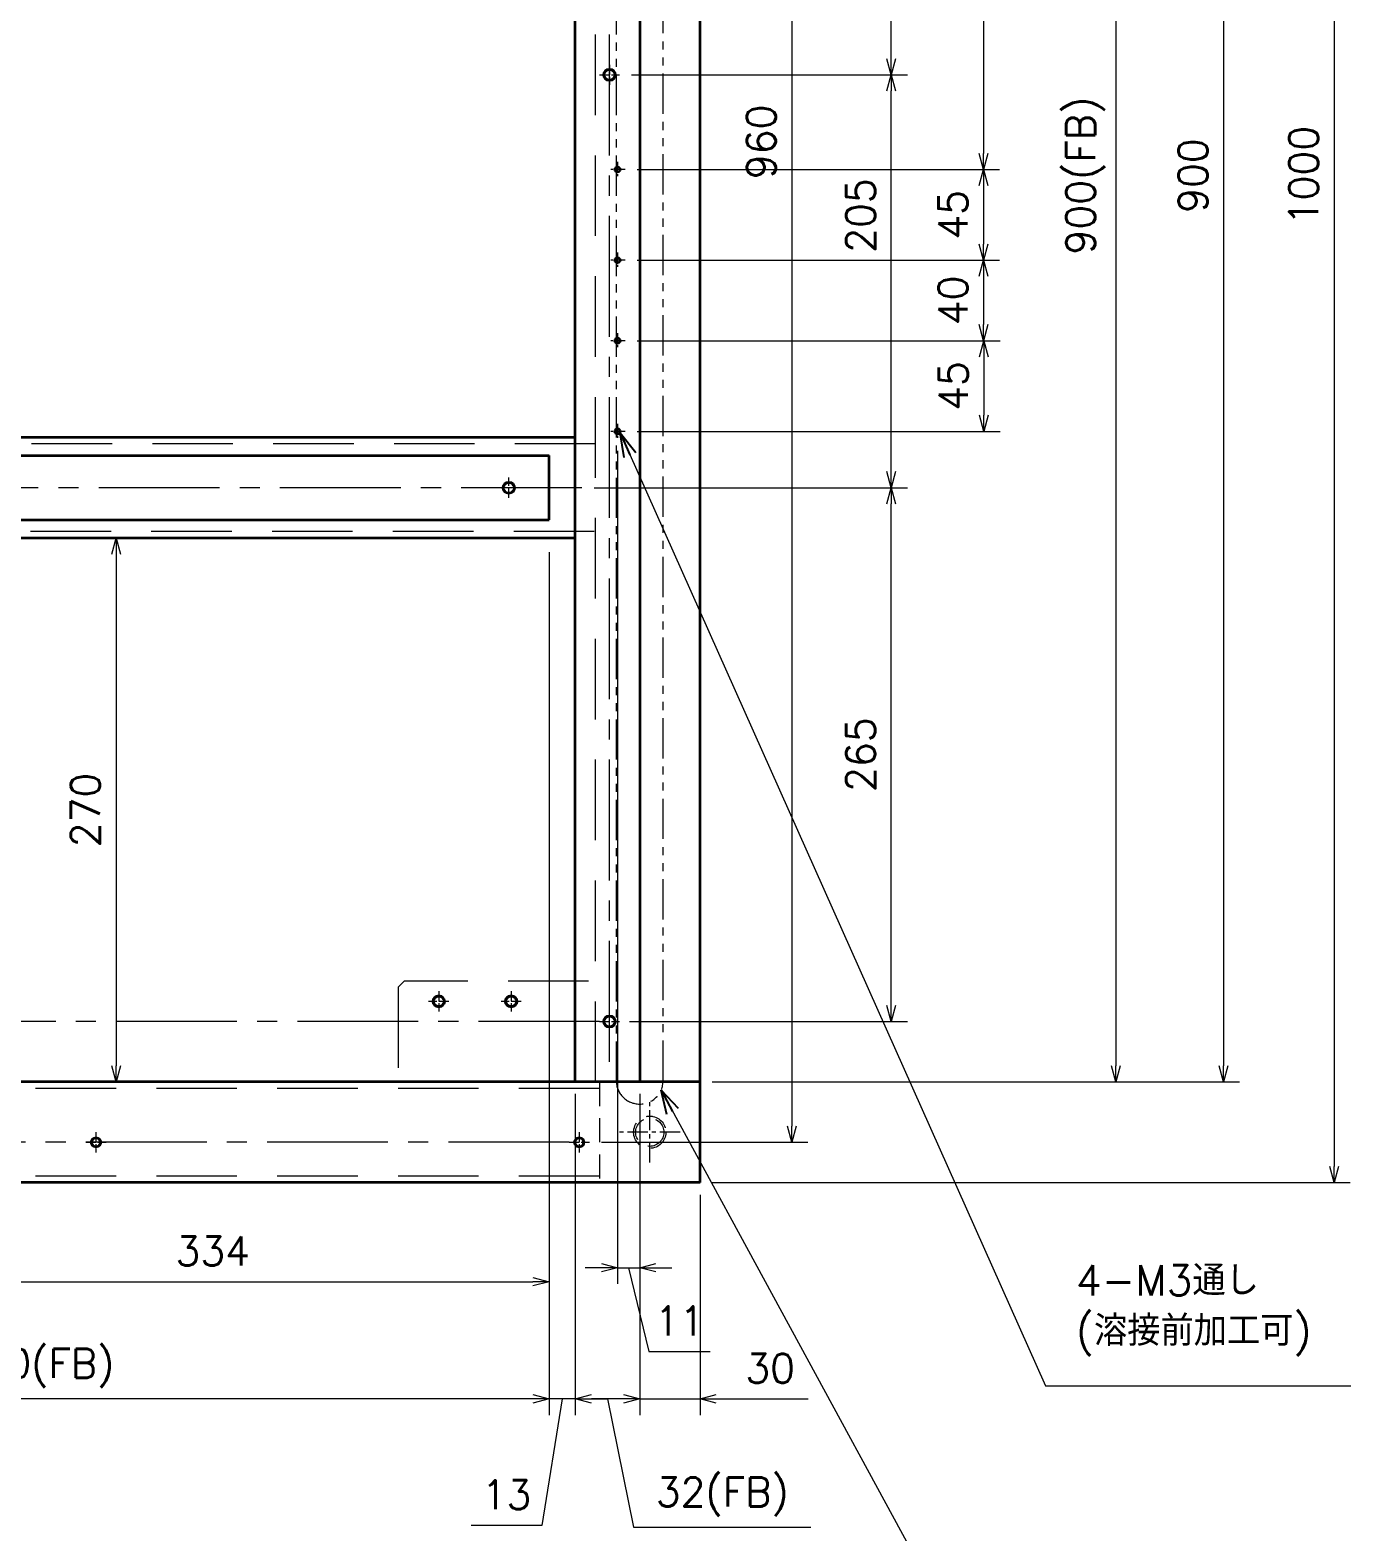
# Model space of a CAD drawing. Header units: millimetres. Extents: x 6568 to 10713, y -5304 to -2399.
# Drawn here: x 8417 to 9082, y -3890 to -3145 of the extents above; entities that cross this region are included whole.
import ezdxf

# ---------------------------------------------------------------- set-up
doc = ezdxf.new("R2010")
doc.units = ezdxf.units.MM
doc.header["$LTSCALE"] = 8
doc.header["$MEASUREMENT"] = 0
for name, pattern in [('CENTER', [2, 1.25, -0.25, 0.25, -0.25]), ('CENTER2', [1.125, 0.75, -0.125, 0.125, -0.125]), ('DASHED', [0.75, 0.5, -0.25]), ('PHANTOM', [2.5, 1.25, -0.25, 0.25, -0.25, 0.25, -0.25])]:
    doc.linetypes.add(name, pattern=pattern)
doc.layers.add('CENTER', color=1, linetype='CENTER', lineweight=15)
doc.layers.add('DIMENSION', color=5, linetype='Continuous', lineweight=15)
doc.styles.get("Standard").update_dxf_attribs({"font": 'txt.shx', "bigfont": 'extfont.shx'})
doc.dimstyles.get("Standard").update_dxf_attribs({"dimtxt": 3.2, "dimasz": 2.5, "dimexe": 1.5, "dimexo": 2, "dimgap": 1, "dimtad": 3, "dimdec": 3, "dimdsep": 46, "dimtxsty": 'Standard', "dimblk": 'OPEN30', "dimcen": 0.1, "dimclrd": 5, "dimclre": 5, "dimclrt": 5, "dimazin": 2, "dimtfac": 0.4, "dimtdec": 3, "dimtmove": 0, "dimatfit": 3, "dimldrblk": 'OPEN30', "dimfxl": 1, "dimtolj": 2, "dimlwd": 15, "dimlwe": 15, "dimarcsym": 0})
doc.dimstyles.new('STANDARD$0', dxfattribs={"dimtxt": 0.18, "dimasz": 0.18, "dimexe": 0.18, "dimexo": 0.0625, "dimgap": 0.09, "dimtad": 0, "dimtih": 1, "dimtoh": 1, "dimdec": 4, "dimzin": 0, "dimdsep": 46, "dimtxsty": 'Standard', "dimcen": 0.09, "dimadec": 0, "dimazin": 0, "dimtfac": 1, "dimtdec": 4, "dimtofl": 0, "dimtmove": 0, "dimatfit": 3, "dimfxl": 1, "dimtolj": 1, "dimtzin": 0, "dimarcsym": 0})

# ---------------------------------------------------------------- blocks, each defined once
blk = doc.blocks.new('_Open30')
at = {"color": 0, "lineweight": -2}
for p, q in [((-1, 0.268), (0, 0)), ((0, 0), (-1, -0.268)), ((0, 0), (-1, 0))]:
    blk.add_line(p, q, dxfattribs=at)
blk = doc.blocks.new('*D308')
at = {"color": 4, "linetype": 'Continuous', "lineweight": 13}
for p, q in [((8756.25, -2766.82), (9018.21, -2766.82)), ((9010.21, -2774.82), (9010.21, -3658.82)), ((8756.25, -3666.82), (9018.21, -3666.82))]:
    blk.add_line(p, q, dxfattribs=at)
at = {"color": 4, "linetype": 'Continuous', "lineweight": 13, "xscale": 8, "yscale": 8, "zscale": 8}
for p, rotation in [((9010.21, -2766.82), 90), ((9010.21, -3666.82), 270)]:
    blk.add_blockref('_Open30', p, dxfattribs=dict(at, rotation=rotation))
at = {"color": 4, "linetype": 'Continuous', "lineweight": 13, "insert": (8995.01, -3216.82), "char_height": 14.4, "attachment_point": 5, "rotation": 90}
blk.add_mtext('\\A2;900', dxfattribs=at)
blk = doc.blocks.new('*D311')
at = {"color": 4, "linetype": 'Continuous', "lineweight": 13}
for p, q in [((8454.22, -3396.82), (8452.22, -3396.82)), ((8460.22, -3404.82), (8460.22, -3658.82)), ((8454.62, -3666.82), (8452.22, -3666.82))]:
    blk.add_line(p, q, dxfattribs=at)
at = {"color": 4, "linetype": 'Continuous', "lineweight": 13, "xscale": 8, "yscale": 8, "zscale": 8}
for p, rotation in [((8460.22, -3396.82), 90), ((8460.22, -3666.82), 270)]:
    blk.add_blockref('_Open30', p, dxfattribs=dict(at, rotation=rotation))
at = {"color": 4, "linetype": 'Continuous', "lineweight": 13, "insert": (8445.02, -3531.82), "char_height": 14.4, "attachment_point": 5, "rotation": 90}
blk.add_mtext('\\A2;270', dxfattribs=at)
blk = doc.blocks.new('*D312')
at = {"color": 4, "linetype": 'Continuous', "lineweight": 13}
for p, q in [((8756.25, -2716.82), (9073.17, -2716.82)), ((9065.17, -2724.82), (9065.17, -3708.82)), ((8756.25, -3716.82), (9073.17, -3716.82))]:
    blk.add_line(p, q, dxfattribs=at)
at = {"color": 4, "linetype": 'Continuous', "lineweight": 13, "xscale": 8, "yscale": 8, "zscale": 8}
for p, rotation in [((9065.17, -2716.82), 90), ((9065.17, -3716.82), 270)]:
    blk.add_blockref('_Open30', p, dxfattribs=dict(at, rotation=rotation))
at = {"color": 4, "linetype": 'Continuous', "lineweight": 13, "insert": (9049.97, -3216.82), "char_height": 14.4, "attachment_point": 5, "rotation": 90}
blk.add_mtext('\\A2;1000', dxfattribs=at)
blk = doc.blocks.new('*D321')
at = {"color": 4, "linetype": 'Continuous', "lineweight": 13}
for p, q in [((8756.25, -2766.82), (8964.79, -2766.82)), ((8956.79, -2774.82), (8956.79, -3658.82)), ((8756.25, -3666.82), (8964.79, -3666.82))]:
    blk.add_line(p, q, dxfattribs=at)
at = {"color": 4, "linetype": 'Continuous', "lineweight": 13, "xscale": 8, "yscale": 8, "zscale": 8}
for p, rotation in [((8956.79, -2766.82), 90), ((8956.79, -3666.82), 270)]:
    blk.add_blockref('_Open30', p, dxfattribs=dict(at, rotation=rotation))
at = {"color": 4, "linetype": 'Continuous', "lineweight": 13, "insert": (8941.59, -3216.82), "char_height": 14.4, "attachment_point": 5, "rotation": 90}
blk.add_mtext('\\A2;900(FB)', dxfattribs=at)
blk = doc.blocks.new('*D326')
at = {"color": 4, "linetype": 'Continuous', "lineweight": 13}
for p, q in [((8697.61, -3061.82), (8853.21, -3061.82)), ((8845.21, -3158.82), (8845.21, -3069.82)), ((8716.26, -3166.82), (8853.21, -3166.82))]:
    blk.add_line(p, q, dxfattribs=at)
at = {"color": 4, "linetype": 'Continuous', "lineweight": 13, "xscale": 8, "yscale": 8, "zscale": 8}
for p, rotation in [((8845.21, -3061.82), 90), ((8845.21, -3166.82), 270)]:
    blk.add_blockref('_Open30', p, dxfattribs=dict(at, rotation=rotation))
at = {"color": 4, "linetype": 'Continuous', "lineweight": 13, "insert": (8832.41, -3114.32), "char_height": 12.8, "attachment_point": 5, "rotation": 90}
blk.add_mtext('\\A2;105', dxfattribs=at)
blk = doc.blocks.new('*D327')
at = {"color": 4, "linetype": 'Continuous', "lineweight": 13}
for p, q in [((8697.61, -3371.82), (8853.21, -3371.82)), ((8845.21, -3628.82), (8845.21, -3379.82)), ((8715.26, -3636.82), (8853.21, -3636.82))]:
    blk.add_line(p, q, dxfattribs=at)
at = {"color": 4, "linetype": 'Continuous', "lineweight": 13, "xscale": 8, "yscale": 8, "zscale": 8}
for p, rotation in [((8845.21, -3371.82), 90), ((8845.21, -3636.82), 270)]:
    blk.add_blockref('_Open30', p, dxfattribs=dict(at, rotation=rotation))
at = {"color": 4, "linetype": 'Continuous', "lineweight": 13, "insert": (8830.01, -3504.32), "char_height": 14.4, "attachment_point": 5, "rotation": 90}
blk.add_mtext('\\A2;265', dxfattribs=at)
blk = doc.blocks.new('*D339')
at = {"color": 4, "linetype": 'Continuous', "lineweight": 13}
for p, q in [((8716.26, -3166.82), (8853.21, -3166.82)), ((8845.21, -3363.82), (8845.21, -3174.82)), ((8697.61, -3371.82), (8853.21, -3371.82))]:
    blk.add_line(p, q, dxfattribs=at)
at = {"color": 4, "linetype": 'Continuous', "lineweight": 13, "xscale": 8, "yscale": 8, "zscale": 8}
for p, rotation in [((8845.21, -3166.82), 90), ((8845.21, -3371.82), 270)]:
    blk.add_blockref('_Open30', p, dxfattribs=dict(at, rotation=rotation))
at = {"color": 4, "linetype": 'Continuous', "lineweight": 13, "insert": (8830.01, -3236.68), "char_height": 14.4, "attachment_point": 5, "rotation": 90}
blk.add_mtext('\\A2;205', dxfattribs=at)
blk = doc.blocks.new('*D395')
at = {"color": 4, "linetype": 'Continuous', "lineweight": 13}
for p, q in [((8701.26, -2736.82), (8803.79, -2736.82)), ((8795.79, -2744.82), (8795.79, -3688.82)), ((8701.26, -3696.82), (8803.79, -3696.82))]:
    blk.add_line(p, q, dxfattribs=at)
at = {"color": 4, "linetype": 'Continuous', "lineweight": 13, "xscale": 8, "yscale": 8, "zscale": 8}
for p, rotation in [((8795.79, -2736.82), 90), ((8795.79, -3696.82), 270)]:
    blk.add_blockref('_Open30', p, dxfattribs=dict(at, rotation=rotation))
at = {"color": 4, "linetype": 'Continuous', "lineweight": 13, "insert": (8780.59, -3200.1), "char_height": 14.4, "attachment_point": 5, "rotation": 90}
blk.add_mtext('\\A2;960', dxfattribs=at)
blk = doc.blocks.new('*D425')
at = {"color": 4, "linetype": 'Continuous', "lineweight": 13}
for p, q in [((8720.25, -3672.82), (8720.25, -3832.21)), ((8750.25, -3722.82), (8750.25, -3832.21)), ((8712.25, -3824.21), (8704.25, -3824.21)), ((8720.25, -3824.21), (8750.25, -3824.21)), ((8758.25, -3824.21), (8803.85, -3824.21))]:
    blk.add_line(p, q, dxfattribs=at)
at = {"color": 4, "linetype": 'Continuous', "lineweight": 13, "xscale": 8, "yscale": 8, "zscale": 8}
blk.add_blockref('_Open30', (8720.25, -3824.21), dxfattribs=at)
at = {"color": 4, "linetype": 'Continuous', "lineweight": 13, "xscale": 8, "yscale": 8, "zscale": 8, "rotation": 180}
blk.add_blockref('_Open30', (8750.25, -3824.21), dxfattribs=at)
at = {"color": 4, "linetype": 'Continuous', "lineweight": 13, "insert": (8785.05, -3809.01), "char_height": 14.4, "attachment_point": 5}
blk.add_mtext('\\A2;30', dxfattribs=at)
blk = doc.blocks.new('*D426')
at = {"color": 4, "linetype": 'Continuous', "lineweight": 13}
for p, q in [((8688.25, -3672.82), (8688.25, -3832.21)), ((8720.25, -3672.82), (8720.25, -3832.21)), ((8712.25, -3824.21), (8696.25, -3824.21)), ((8704.25, -3824.21), (8717.25, -3887.96)), ((8717.25, -3887.96), (8805.25, -3887.96))]:
    blk.add_line(p, q, dxfattribs=at)
at = {"color": 4, "linetype": 'Continuous', "lineweight": 13, "xscale": 8, "yscale": 8, "zscale": 8, "rotation": 180}
blk.add_blockref('_Open30', (8688.25, -3824.21), dxfattribs=at)
at = {"color": 4, "linetype": 'Continuous', "lineweight": 13, "xscale": 8, "yscale": 8, "zscale": 8}
blk.add_blockref('_Open30', (8720.25, -3824.21), dxfattribs=at)
at = {"color": 4, "linetype": 'Continuous', "lineweight": 13, "insert": (8761.25, -3872.76), "char_height": 14.4, "attachment_point": 5}
blk.add_mtext('\\A2;32(FB)', dxfattribs=at)
blk = doc.blocks.new('*D427')
at = {"color": 4, "linetype": 'Continuous', "lineweight": 13}
for p, q in [((8675.23, -3403.82), (8675.23, -3832.21)), ((8688.25, -3672.82), (8688.25, -3832.21)), ((8667.23, -3824.21), (8659.23, -3824.21)), ((8681.74, -3824.21), (8671.73, -3887.04)), ((8688.25, -3824.21), (8675.23, -3824.21)), ((8688.25, -3824.21), (8675.23, -3824.21)), ((8696.25, -3824.21), (8704.25, -3824.21)), ((8671.73, -3887.04), (8636.53, -3887.04))]:
    blk.add_line(p, q, dxfattribs=at)
at = {"color": 4, "linetype": 'Continuous', "lineweight": 13, "xscale": 8, "yscale": 8, "zscale": 8}
blk.add_blockref('_Open30', (8675.23, -3824.21), dxfattribs=at)
at = {"color": 4, "linetype": 'Continuous', "lineweight": 13, "xscale": 8, "yscale": 8, "zscale": 8, "rotation": 180}
blk.add_blockref('_Open30', (8688.25, -3824.21), dxfattribs=at)
at = {"color": 4, "linetype": 'Continuous', "lineweight": 13, "insert": (8654.13, -3871.84), "char_height": 14.4, "attachment_point": 5}
blk.add_mtext('\\A2;13', dxfattribs=at)
blk = doc.blocks.new('*D428')
at = {"color": 4, "linetype": 'Continuous', "lineweight": 13}
for p, q in [((7975.25, -3403.82), (7975.25, -3832.21)), ((8675.23, -3403.82), (8675.23, -3832.21)), ((8667.23, -3824.21), (7983.25, -3824.21))]:
    blk.add_line(p, q, dxfattribs=at)
at = {"color": 4, "linetype": 'Continuous', "lineweight": 13, "xscale": 8, "yscale": 8, "zscale": 8, "rotation": 180}
blk.add_blockref('_Open30', (7975.25, -3824.21), dxfattribs=at)
at = {"color": 4, "linetype": 'Continuous', "lineweight": 13, "xscale": 8, "yscale": 8, "zscale": 8}
blk.add_blockref('_Open30', (8675.23, -3824.21), dxfattribs=at)
at = {"color": 4, "linetype": 'Continuous', "lineweight": 13, "insert": (8420.23, -3809.01), "char_height": 14.4, "attachment_point": 5}
blk.add_mtext('\\A2;700(FB)', dxfattribs=at)
blk = doc.blocks.new('*D435')
at = {"color": 4, "linetype": 'Continuous', "lineweight": 13}
for p, q in [((8675.23, -3403.82), (8675.23, -3774.01)), ((8341.24, -3662.82), (8341.24, -3774.01)), ((8349.24, -3766.01), (8667.23, -3766.01))]:
    blk.add_line(p, q, dxfattribs=at)
at = {"color": 4, "linetype": 'Continuous', "lineweight": 13, "xscale": 8, "yscale": 8, "zscale": 8, "rotation": 180}
blk.add_blockref('_Open30', (8341.24, -3766.01), dxfattribs=at)
at = {"color": 4, "linetype": 'Continuous', "lineweight": 13, "xscale": 8, "yscale": 8, "zscale": 8}
blk.add_blockref('_Open30', (8675.23, -3766.01), dxfattribs=at)
at = {"color": 4, "linetype": 'Continuous', "lineweight": 13, "insert": (8508.23, -3750.81), "char_height": 14.4, "attachment_point": 5}
blk.add_mtext('\\A2;334', dxfattribs=at)
blk = doc.blocks.new('*D445')
at = {"color": 4, "linetype": 'Continuous', "lineweight": 13}
for p, q in [((8709.25, -3353.57), (8709.25, -3767.06)), ((8720.25, -3672.82), (8720.25, -3767.06)), ((8701.25, -3759.06), (8693.25, -3759.06)), ((8709.25, -3759.06), (8720.25, -3759.06)), ((8709.25, -3759.06), (8720.25, -3759.06)), ((8714.75, -3759.06), (8724.8, -3800.66)), ((8728.25, -3759.06), (8736.25, -3759.06)), ((8724.8, -3800.66), (8755.2, -3800.66))]:
    blk.add_line(p, q, dxfattribs=at)
at = {"color": 4, "linetype": 'Continuous', "lineweight": 13, "xscale": 8, "yscale": 8, "zscale": 8}
blk.add_blockref('_Open30', (8709.25, -3759.06), dxfattribs=at)
at = {"color": 4, "linetype": 'Continuous', "lineweight": 13, "xscale": 8, "yscale": 8, "zscale": 8, "rotation": 180}
blk.add_blockref('_Open30', (8720.25, -3759.06), dxfattribs=at)
at = {"color": 4, "linetype": 'Continuous', "lineweight": 13, "insert": (8740, -3785.46), "char_height": 14.4, "attachment_point": 5}
blk.add_mtext('\\A2;11', dxfattribs=at)
blk = doc.blocks.new('*D446')
at = {"color": 4, "linetype": 'Continuous', "lineweight": 13}
for p, q in [((8756.25, -2766.82), (8899.02, -2766.82)), ((8891.02, -2774.82), (8891.02, -3205.82)), ((8719, -3213.82), (8899.02, -3213.82))]:
    blk.add_line(p, q, dxfattribs=at)
at = {"color": 4, "linetype": 'Continuous', "lineweight": 13, "xscale": 8, "yscale": 8, "zscale": 8}
for p, rotation in [((8891.02, -2766.82), 90), ((8891.02, -3213.82), 270)]:
    blk.add_blockref('_Open30', p, dxfattribs=dict(at, rotation=rotation))
at = {"color": 4, "linetype": 'Continuous', "lineweight": 13, "insert": (8875.82, -2990.32), "char_height": 14.4, "attachment_point": 5, "rotation": 90}
blk.add_mtext('\\A2;447', dxfattribs=at)
blk = doc.blocks.new('*D447')
at = {"color": 4, "linetype": 'Continuous', "lineweight": 13}
for p, q in [((8719, -3213.82), (8899.02, -3213.82)), ((8891.02, -3221.82), (8891.02, -3250.82)), ((8719, -3258.82), (8899.02, -3258.82))]:
    blk.add_line(p, q, dxfattribs=at)
at = {"color": 4, "linetype": 'Continuous', "lineweight": 13, "xscale": 8, "yscale": 8, "zscale": 8}
for p, rotation in [((8891.02, -3213.82), 90), ((8891.02, -3258.82), 270)]:
    blk.add_blockref('_Open30', p, dxfattribs=dict(at, rotation=rotation))
at = {"color": 4, "linetype": 'Continuous', "lineweight": 13, "insert": (8875.82, -3236.32), "char_height": 14.4, "attachment_point": 5, "rotation": 90}
blk.add_mtext('\\A2;45', dxfattribs=at)
blk = doc.blocks.new('*D448')
at = {"color": 4, "linetype": 'Continuous', "lineweight": 13}
for p, q in [((8719, -3258.82), (8899.02, -3258.82)), ((8891.02, -3266.82), (8891.02, -3290.82)), ((8719, -3298.82), (8899.02, -3298.82))]:
    blk.add_line(p, q, dxfattribs=at)
at = {"color": 4, "linetype": 'Continuous', "lineweight": 13, "xscale": 8, "yscale": 8, "zscale": 8}
for p, rotation in [((8891.02, -3258.82), 90), ((8891.02, -3298.82), 270)]:
    blk.add_blockref('_Open30', p, dxfattribs=dict(at, rotation=rotation))
at = {"color": 4, "linetype": 'Continuous', "lineweight": 13, "insert": (8875.82, -3278.82), "char_height": 14.4, "attachment_point": 5, "rotation": 90}
blk.add_mtext('\\A2;40', dxfattribs=at)
blk = doc.blocks.new('*D449')
at = {"color": 4, "linetype": 'Continuous', "lineweight": 13}
for p, q in [((8719, -3298.82), (8899.2, -3298.82)), ((8891.2, -3306.82), (8891.2, -3335.82)), ((8719, -3343.82), (8899.2, -3343.82))]:
    blk.add_line(p, q, dxfattribs=at)
at = {"color": 4, "linetype": 'Continuous', "lineweight": 13, "xscale": 8, "yscale": 8, "zscale": 8}
for p, rotation in [((8891.2, -3298.82), 90), ((8891.2, -3343.82), 270)]:
    blk.add_blockref('_Open30', p, dxfattribs=dict(at, rotation=rotation))
at = {"color": 4, "linetype": 'Continuous', "lineweight": 13, "insert": (8876, -3321.32), "char_height": 14.4, "attachment_point": 5, "rotation": 90}
blk.add_mtext('\\A2;45', dxfattribs=at)

msp = doc.modelspace()

# ---------------------------------------------------------------- linework, layer by layer
at = {"color": 105, "lineweight": 35}
for p, q in [((8750.2541, -3716.8207), (8750.2541, -2746.8207)), ((8688.2541, -3666.8207), (8688.2541, -2766.8207)), ((8720.2541, -2766.8207), (8720.2541, -3666.8207)), ((8750.2541, -3666.8207), (8750.2541, -2766.8207)), ((8688.2541, -3346.8207), (7950.2184, -3346.8207)), ((7975.2464, -3355.8207), (8675.2261, -3355.8207)), ((8675.2261, -3387.8207), (8675.2261, -3355.8207)), ((7975.2464, -3387.8207), (8675.2261, -3387.8207)), ((8688.2541, -3396.8207), (7950.2184, -3396.8207)), ((8750.2541, -3666.8207), (7900.2184, -3666.8207)), ((8720.2541, -3666.8207), (8688.2541, -3666.8207)), ((8750.2541, -3716.8207), (7900.2184, -3716.8207))]:
    msp.add_line(p, q, dxfattribs=at)
at = {"color": 105, "linetype": 'DASHED', "lineweight": 9, "ltscale": 10}
for p, q in [((8698.2541, -3666.8207), (8698.2541, -2766.8207)), ((8698.2541, -3350.0207), (7950.2184, -3350.0207)), ((8697.7136, -3393.6207), (7950.2184, -3393.6207)), ((8600.2541, -3619.8207), (8603.2541, -3616.8207)), ((8600.2541, -3619.8207), (8600.2541, -3662.7066)), ((8694.8753, -3616.8207), (8603.2541, -3616.8207)), ((8700.2541, -3670.0207), (7453.4794, -3670.0207)), ((8700.2541, -3713.6207), (7453.4794, -3713.6207))]:
    msp.add_line(p, q, dxfattribs=at)
at = {"linetype": 'PHANTOM', "lineweight": 13, "ltscale": 2}
for p, q in [((8708.6257, -2766.8207), (8708.6257, -3666.1992)), ((8731.8825, -3666.1992), (8731.8825, -2766.8207))]:
    msp.add_line(p, q, dxfattribs=at)
at = {"color": 1, "linetype": 'CENTER', "lineweight": 13, "ltscale": 0.5}
for p, q in [((8705.2541, -3161.8102), (8705.2541, -3171.8311)), ((8700.2436, -3166.8207), (8710.2646, -3166.8207)), ((8713.0041, -3213.8207), (8705.5041, -3213.8207)), ((8709.2541, -3210.0707), (8709.2541, -3217.5707)), ((8709.2541, -3255.0707), (8709.2541, -3262.5707)), ((8713.0041, -3258.8207), (8705.5041, -3258.8207)), ((8709.2541, -3295.0707), (8709.2541, -3302.5707)), ((8713.0041, -3298.8207), (8705.5041, -3298.8207)), ((8709.2541, -3340.0707), (8709.2541, -3347.5707)), ((8713.0041, -3343.8207), (8705.5041, -3343.8207)), ((8655.2261, -3376.8311), (8655.2261, -3366.8102)), ((8660.2366, -3371.8207), (8650.2157, -3371.8207)), ((8620.4571, -3621.8102), (8620.4571, -3631.8311)), ((8656.4571, -3621.8102), (8656.4571, -3631.8311)), ((8625.4676, -3626.8207), (8615.4466, -3626.8207)), ((8661.4676, -3626.8207), (8651.4466, -3626.8207)), ((8700.2436, -3636.8207), (8710.2646, -3636.8207)), ((8705.2541, -3641.8311), (8705.2541, -3631.8102)), ((8445.2436, -3696.8207), (8455.2646, -3696.8207)), ((8450.2541, -3691.8102), (8450.2541, -3701.8311)), ((8685.2436, -3696.8207), (8695.2646, -3696.8207)), ((8690.2541, -3691.8102), (8690.2541, -3701.8311))]:
    msp.add_line(p, q, dxfattribs=at)
at = {"color": 105, "linetype": 'DASHED', "lineweight": 13, "ltscale": 3}
msp.add_line((8700.2541, -3666.8207), (8700.2541, -3716.8207), dxfattribs=at)
at = {"color": 1, "linetype": 'CENTER', "lineweight": 13}
for p, q in [((8725.2541, -3706.8521), (8725.2541, -3676.7892)), ((8740.2855, -3691.8207), (8710.2227, -3691.8207))]:
    msp.add_line(p, q, dxfattribs=at)
at = {"color": 105}
for centre, radius in [((8705.2541, -3166.8207), 3), ((8705.2541, -3166.8207), 2.5), ((8655.2261, -3371.8207), 3), ((8655.2261, -3371.8207), 2.5), ((8705.2541, -3636.8207), 3), ((8705.2541, -3636.8207), 2.5)]:
    msp.add_circle(centre, radius, dxfattribs=at)
at = {"color": 105, "ltscale": 2}
for centre, radius in [((8709.2541, -3213.8207), 1.5), ((8709.2541, -3213.8207), 1.2), ((8709.2541, -3258.8207), 1.5), ((8709.2541, -3258.8207), 1.2), ((8709.2541, -3298.8207), 1.5), ((8709.2541, -3298.8207), 1.2), ((8709.2541, -3343.8207), 1.5), ((8709.2541, -3343.8207), 1.2), ((8450.2541, -3696.8207), 2.5), ((8450.2541, -3696.8207), 2), ((8690.2541, -3696.8207), 2.5), ((8690.2541, -3696.8207), 2)]:
    msp.add_circle(centre, radius, dxfattribs=at)
for centre, radius in [((8620.4571, -3626.8207), 3), ((8656.4571, -3626.8207), 3), ((8620.4571, -3626.8207), 2.5), ((8656.4571, -3626.8207), 2.5)]:
    msp.add_circle(centre, radius)
at = {"color": 105, "linetype": 'DASHED', "lineweight": 13, "ltscale": 3}
for radius in [8, 7]:
    msp.add_circle((8725.2541, -3691.8207), radius, dxfattribs=at)
at = {"linetype": 'PHANTOM', "lineweight": 13, "ltscale": 2}
msp.add_arc((8720.2541, -3666.1992), 11.6284, 180, 0, dxfattribs=at)
at = {"layer": 'CENTER', "color": 1, "linetype": 'CENTER2', "lineweight": 13, "ltscale": 10}
for p, q in [((8705.2541, -3656.8207), (8705.2541, -2766.8207)), ((8691.6099, -3371.8207), (7950.1982, -3371.8207)), ((8700.2436, -3636.8207), (7908.1016, -3636.8207)), ((8685.2436, -3696.8207), (7893.1016, -3696.8207))]:
    msp.add_line(p, q, dxfattribs=at)

# ---------------------------------------------------------------- texts
at = {"layer": 'DIMENSION', "color": 4, "lineweight": 13, "insert": (8936.8967, -3802.8662), "char_height": 15, "attachment_point": 7}
msp.add_mtext('4-M3通し\\P(溶接前加工可)', dxfattribs=at)

# ---------------------------------------------------------------- dimensions: what is measured, and where the dimension line sits
at = {"color": 4, "linetype": 'Continuous', "lineweight": 13}
for base, p1, p2, angle, override, picture, middle in [((9065.1667, -3716.8207), (8750.2541, -2716.8207), (8750.2541, -3716.8207), 90, {"dimscale": 4, "dimtxt": 3.6, "dimasz": 2, "dimexe": 2, "dimexo": 1.5, "dimgap": 2, "dimtad": 3, "dimtih": 0, "dimtoh": 0, "dimdec": 1, "dimzin": 8, "dimdsep": 0, "dimblk1": 'Open30', "dimblk2": 'Open30', "dimsah": 1, "dimcen": 0.1, "dimclrd": 4, "dimclre": 4, "dimclrt": 4, "dimadec": 2, "dimazin": 2, "dimtp": 0.03, "dimtfac": 0.7, "dimtdec": 3, "dimtofl": 1, "dimldrblk": 'Open30', "dimtvp": 0.7, "dimtolj": 2, "dimtzin": 8, "dimlwd": 13, "dimlwe": 13}, '*D312', (9049.9667, -3216.8207)), ((8891.0168, -3213.8207), (8750.2541, -2766.8207), (8713.0041, -3213.8207), 90, {"dimscale": 4, "dimtxt": 3.6, "dimasz": 2, "dimexe": 2, "dimexo": 1.5, "dimgap": 2, "dimtad": 3, "dimtih": 0, "dimtoh": 0, "dimdec": 1, "dimzin": 8, "dimdsep": 0, "dimblk1": 'Open30', "dimblk2": 'Open30', "dimsah": 1, "dimcen": 0.1, "dimclrd": 4, "dimclre": 4, "dimclrt": 4, "dimadec": 2, "dimazin": 2, "dimtp": 0.03, "dimtfac": 0.7, "dimtdec": 3, "dimtofl": 1, "dimldrblk": 'Open30', "dimtvp": 0.7, "dimtolj": 2, "dimtzin": 8, "dimlwd": 13, "dimlwe": 13}, '*D446', (8875.8168, -2990.3207)), ((9010.2058, -3666.8207), (8750.2541, -2766.8207), (8750.2541, -3666.8207), 90, {"dimscale": 4, "dimtxt": 3.6, "dimasz": 2, "dimexe": 2, "dimexo": 1.5, "dimgap": 2, "dimtad": 3, "dimtih": 0, "dimtoh": 0, "dimdec": 1, "dimzin": 8, "dimdsep": 0, "dimblk1": 'Open30', "dimblk2": 'Open30', "dimsah": 1, "dimcen": 0.1, "dimclrd": 4, "dimclre": 4, "dimclrt": 4, "dimadec": 2, "dimazin": 2, "dimtp": 0.03, "dimtfac": 0.7, "dimtdec": 3, "dimtofl": 1, "dimldrblk": 'Open30', "dimtvp": 0.7, "dimtolj": 2, "dimtzin": 8, "dimlwd": 13, "dimlwe": 13}, '*D308', (8995.0058, -3216.8207)), ((8845.2122, -3061.8207), (8710.2646, -3166.8207), (8691.6099, -3061.8207), 270, {"dimscale": 4, "dimtxt": 3.2, "dimasz": 2, "dimexe": 2, "dimexo": 1.5, "dimgap": 1.6, "dimtad": 3, "dimtih": 0, "dimtoh": 0, "dimdec": 1, "dimzin": 8, "dimdsep": 0, "dimblk1": 'Open30', "dimblk2": 'Open30', "dimsah": 1, "dimcen": 0.1, "dimclrd": 4, "dimclre": 4, "dimclrt": 4, "dimadec": 2, "dimazin": 2, "dimtp": 0.03, "dimtfac": 0.7, "dimtdec": 3, "dimtofl": 1, "dimldrblk": 'Open30', "dimtvp": 0.7, "dimtolj": 2, "dimtzin": 8, "dimlwd": 13, "dimlwe": 13}, '*D326', (8832.4122, -3114.3207)), ((8891.0168, -3258.8207), (8713.0041, -3213.8207), (8713.0041, -3258.8207), 90, {"dimscale": 4, "dimtxt": 3.6, "dimasz": 2, "dimexe": 2, "dimexo": 1.5, "dimgap": 2, "dimtad": 3, "dimtih": 0, "dimtoh": 0, "dimdec": 1, "dimzin": 8, "dimdsep": 0, "dimblk1": 'Open30', "dimblk2": 'Open30', "dimsah": 1, "dimcen": 0.1, "dimclrd": 4, "dimclre": 4, "dimclrt": 4, "dimadec": 2, "dimazin": 2, "dimtp": 0.03, "dimtfac": 0.7, "dimtdec": 3, "dimtofl": 1, "dimldrblk": 'Open30', "dimtvp": 0.7, "dimtolj": 2, "dimtzin": 8, "dimlwd": 13, "dimlwe": 13}, '*D447', (8875.8168, -3236.3207)), ((8891.0168, -3298.8207), (8713.0041, -3258.8207), (8713.0041, -3298.8207), 90, {"dimscale": 4, "dimtxt": 3.6, "dimasz": 2, "dimexe": 2, "dimexo": 1.5, "dimgap": 2, "dimtad": 3, "dimtih": 0, "dimtoh": 0, "dimdec": 1, "dimzin": 8, "dimdsep": 0, "dimblk1": 'Open30', "dimblk2": 'Open30', "dimsah": 1, "dimcen": 0.1, "dimclrd": 4, "dimclre": 4, "dimclrt": 4, "dimadec": 2, "dimazin": 2, "dimtp": 0.03, "dimtfac": 0.7, "dimtdec": 3, "dimtofl": 1, "dimldrblk": 'Open30', "dimtvp": 0.7, "dimtolj": 2, "dimtzin": 8, "dimlwd": 13, "dimlwe": 13}, '*D448', (8875.8168, -3278.8207)), ((8891.1968, -3343.8207), (8713.0041, -3298.8207), (8713.0041, -3343.8207), 90, {"dimscale": 4, "dimtxt": 3.6, "dimasz": 2, "dimexe": 2, "dimexo": 1.5, "dimgap": 2, "dimtad": 3, "dimtih": 0, "dimtoh": 0, "dimdec": 1, "dimzin": 8, "dimdsep": 0, "dimblk1": 'Open30', "dimblk2": 'Open30', "dimsah": 1, "dimcen": 0.1, "dimclrd": 4, "dimclre": 4, "dimclrt": 4, "dimadec": 2, "dimazin": 2, "dimtp": 0.03, "dimtfac": 0.7, "dimtdec": 3, "dimtofl": 1, "dimldrblk": 'Open30', "dimtvp": 0.7, "dimtolj": 2, "dimtzin": 8, "dimlwd": 13, "dimlwe": 13}, '*D449', (8875.9968, -3321.3207)), ((8845.2122, -3371.8207), (8709.2646, -3636.8207), (8691.6099, -3371.8207), 270, {"dimscale": 4, "dimtxt": 3.6, "dimasz": 2, "dimexe": 2, "dimexo": 1.5, "dimgap": 2, "dimtad": 3, "dimtih": 0, "dimtoh": 0, "dimdec": 1, "dimzin": 8, "dimdsep": 0, "dimblk1": 'Open30', "dimblk2": 'Open30', "dimsah": 1, "dimcen": 0.1, "dimclrd": 4, "dimclre": 4, "dimclrt": 4, "dimadec": 2, "dimazin": 2, "dimtp": 0.03, "dimtfac": 0.7, "dimtdec": 3, "dimtofl": 1, "dimldrblk": 'Open30', "dimtvp": 0.7, "dimtolj": 2, "dimtzin": 8, "dimlwd": 13, "dimlwe": 13}, '*D327', (8830.0122, -3504.3207)), ((8460.2171, -3666.8207), (8460.2171, -3396.8207), (8460.62, -3666.8207), 90, {"dimscale": 4, "dimtxt": 3.6, "dimasz": 2, "dimexe": 2, "dimexo": 1.5, "dimgap": 2, "dimtad": 3, "dimtih": 0, "dimtoh": 0, "dimdec": 1, "dimzin": 8, "dimdsep": 0, "dimblk1": 'Open30', "dimblk2": 'Open30', "dimsah": 1, "dimcen": 0.1, "dimclrd": 4, "dimclre": 4, "dimclrt": 4, "dimadec": 2, "dimazin": 2, "dimtp": 0.03, "dimtfac": 0.7, "dimtdec": 3, "dimtofl": 1, "dimldrblk": 'Open30', "dimtvp": 0.7, "dimtolj": 2, "dimtzin": 8, "dimlwd": 13, "dimlwe": 13}, '*D311', (8445.0171, -3531.8207))]:
    dim = msp.add_linear_dim(base=base, p1=p1, p2=p2, angle=angle, dimstyle='STANDARD$0', override=override, dxfattribs=at)
    dim.commit()
    dim.dimension.update_dxf_attribs({"geometry": picture, "text_midpoint": middle})
for base, p1, p2, override, picture, middle in [((8795.7868, -3696.8207), (8695.2646, -2736.8207), (8695.2646, -3696.8207), {"dimscale": 4, "dimtxt": 3.6, "dimasz": 2, "dimexe": 2, "dimexo": 1.5, "dimgap": 2, "dimtad": 3, "dimtih": 0, "dimtoh": 0, "dimdec": 1, "dimzin": 8, "dimdsep": 0, "dimblk1": 'Open30', "dimblk2": 'Open30', "dimsah": 1, "dimcen": 0.1, "dimclrd": 4, "dimclre": 4, "dimclrt": 4, "dimadec": 2, "dimazin": 2, "dimtp": 0.03, "dimtfac": 0.7, "dimtdec": 3, "dimtofl": 1, "dimldrblk": 'Open30', "dimtvp": 0.7, "dimtolj": 2, "dimtzin": 8, "dimlwd": 13, "dimlwe": 13}, '*D395', (8795.7868, -3200.0994)), ((8845.2122, -3166.8207), (8691.6099, -3371.8207), (8710.2646, -3166.8207), {"dimscale": 4, "dimtxt": 3.6, "dimasz": 2, "dimexe": 2, "dimexo": 1.5, "dimgap": 2, "dimtad": 3, "dimtih": 0, "dimtoh": 0, "dimdec": 1, "dimzin": 8, "dimdsep": 0, "dimblk1": 'Open30', "dimblk2": 'Open30', "dimsah": 1, "dimcen": 0.1, "dimclrd": 4, "dimclre": 4, "dimclrt": 4, "dimadec": 2, "dimazin": 2, "dimtp": 0.03, "dimtfac": 0.7, "dimtdec": 3, "dimtofl": 1, "dimtmove": 1, "dimldrblk": 'Open30', "dimtvp": 0.7, "dimtolj": 2, "dimtzin": 8, "dimlwd": 13, "dimlwe": 13}, '*D339', (8845.2122, -3236.6764))]:
    dim = msp.add_linear_dim(base=base, p1=p1, p2=p2, angle=90, dimstyle='STANDARD$0', override=override, dxfattribs=at)
    dim.commit()
    dim.dimension.update_dxf_attribs({"geometry": picture, "text_midpoint": middle, "dimtype": 160})
dim = msp.add_linear_dim(base=(8956.7929, -3666.8207), p1=(8750.2541, -2766.8207), p2=(8750.2541, -3666.8207), angle=90, text='<>(FB)', dimstyle='STANDARD$0', override={"dimscale": 4, "dimtxt": 3.6, "dimasz": 2, "dimexe": 2, "dimexo": 1.5, "dimgap": 2, "dimtad": 3, "dimtih": 0, "dimtoh": 0, "dimdec": 1, "dimzin": 8, "dimdsep": 0, "dimblk1": 'Open30', "dimblk2": 'Open30', "dimsah": 1, "dimcen": 0.1, "dimclrd": 4, "dimclre": 4, "dimclrt": 4, "dimadec": 2, "dimazin": 2, "dimtp": 0.03, "dimtfac": 0.7, "dimtdec": 3, "dimtofl": 1, "dimldrblk": 'Open30', "dimtvp": 0.7, "dimtolj": 2, "dimtzin": 8, "dimlwd": 13, "dimlwe": 13}, dxfattribs=at)
dim.commit()
dim.dimension.update_dxf_attribs({"geometry": '*D321', "text_midpoint": (8941.5929, -3216.8207)})
for base, p1, p2, override, picture, middle in [((8720.2541, -3759.0636), (8709.2541, -3347.5707), (8720.2541, -3666.8207), {"dimscale": 4, "dimtxt": 3.6, "dimasz": 2, "dimexe": 2, "dimexo": 1.5, "dimgap": 2, "dimtad": 3, "dimtih": 0, "dimtoh": 0, "dimdec": 1, "dimzin": 8, "dimdsep": 0, "dimblk1": 'Open30', "dimblk2": 'Open30', "dimsah": 1, "dimcen": 0.1, "dimclrd": 4, "dimclre": 4, "dimclrt": 4, "dimadec": 2, "dimazin": 2, "dimtp": 0.03, "dimtfac": 0.7, "dimtdec": 3, "dimtofl": 1, "dimtmove": 1, "dimldrblk": 'Open30', "dimtvp": 0.7, "dimtolj": 2, "dimtzin": 8, "dimlwd": 13, "dimlwe": 13}, '*D445', (8732.8036, -3800.6636)), ((8675.2261, -3824.2091), (8688.2541, -3666.8207), (8675.2261, -3397.8207), {"dimscale": 4, "dimtxt": 3.6, "dimasz": 2, "dimexe": 2, "dimexo": 1.5, "dimgap": 2, "dimtad": 3, "dimtih": 0, "dimtoh": 0, "dimdec": 1, "dimzin": 8, "dimdsep": 0, "dimblk1": 'Open30', "dimblk2": 'Open30', "dimsah": 1, "dimcen": 0.1, "dimclrd": 4, "dimclre": 4, "dimclrt": 4, "dimadec": 2, "dimazin": 2, "dimtp": 0.03, "dimtfac": 0.7, "dimtdec": 3, "dimtofl": 1, "dimtmove": 1, "dimldrblk": 'Open30', "dimtvp": 0.7, "dimtolj": 2, "dimtzin": 8, "dimlwd": 13, "dimlwe": 13}, '*D427', (8663.7336, -3887.0394)), ((8720.2541, -3824.2091), (8750.2541, -3716.8207), (8720.2541, -3666.8207), {"dimscale": 4, "dimtxt": 3.6, "dimasz": 2, "dimexe": 2, "dimexo": 1.5, "dimgap": 2, "dimtad": 3, "dimtih": 0, "dimtoh": 0, "dimdec": 1, "dimzin": 8, "dimdsep": 0, "dimblk1": 'Open30', "dimblk2": 'Open30', "dimsah": 1, "dimcen": 0.1, "dimclrd": 4, "dimclre": 4, "dimclrt": 4, "dimadec": 2, "dimazin": 2, "dimtp": 0.03, "dimtfac": 0.7, "dimtdec": 3, "dimtofl": 1, "dimldrblk": 'Open30', "dimtvp": 0.7, "dimtolj": 2, "dimtzin": 8, "dimlwd": 13, "dimlwe": 13}, '*D425', (8785.0541, -3824.2091))]:
    dim = msp.add_linear_dim(base=base, p1=p1, p2=p2, dimstyle='STANDARD$0', override=override, dxfattribs=at)
    dim.commit()
    dim.dimension.update_dxf_attribs({"geometry": picture, "text_midpoint": middle, "dimtype": 160})
for base, p1, p2, override, picture, middle in [((7975.2464, -3824.2091), (8675.2261, -3397.8207), (7975.2464, -3397.8207), {"dimscale": 4, "dimtxt": 3.6, "dimasz": 2, "dimexe": 2, "dimexo": 1.5, "dimgap": 2, "dimtad": 3, "dimtih": 0, "dimtoh": 0, "dimdec": 1, "dimzin": 8, "dimdsep": 0, "dimblk1": 'Open30', "dimblk2": 'Open30', "dimsah": 1, "dimcen": 0.1, "dimclrd": 4, "dimclre": 4, "dimclrt": 4, "dimadec": 2, "dimazin": 2, "dimtp": 0.03, "dimtfac": 0.7, "dimtdec": 3, "dimtofl": 1, "dimldrblk": 'Open30', "dimtvp": 0.7, "dimtolj": 2, "dimtzin": 8, "dimlwd": 13, "dimlwe": 13}, '*D428', (8420.2259, -3824.2091)), ((8688.2541, -3824.2091), (8720.2541, -3666.8207), (8688.2541, -3666.8207), {"dimscale": 4, "dimtxt": 3.6, "dimasz": 2, "dimexe": 2, "dimexo": 1.5, "dimgap": 2, "dimtad": 3, "dimtih": 0, "dimtoh": 0, "dimdec": 1, "dimzin": 8, "dimdsep": 0, "dimblk1": 'Open30', "dimblk2": 'Open30', "dimsah": 1, "dimcen": 0.1, "dimclrd": 4, "dimclre": 4, "dimclrt": 4, "dimadec": 2, "dimazin": 2, "dimtp": 0.03, "dimtfac": 0.7, "dimtdec": 3, "dimtofl": 1, "dimtmove": 1, "dimldrblk": 'Open30', "dimtvp": 0.7, "dimtolj": 2, "dimtzin": 8, "dimlwd": 13, "dimlwe": 13}, '*D426', (8725.2541, -3887.9634))]:
    dim = msp.add_linear_dim(base=base, p1=p1, p2=p2, text='<>(FB)', dimstyle='STANDARD$0', override=override, dxfattribs=at)
    dim.commit()
    dim.dimension.update_dxf_attribs({"geometry": picture, "text_midpoint": middle, "dimtype": 160})
dim = msp.add_linear_dim(base=(8675.2261, -3766.013), p1=(8341.2363, -3656.8207), p2=(8675.2261, -3397.8207), dimstyle='STANDARD$0', override={"dimscale": 4, "dimtxt": 3.6, "dimasz": 2, "dimexe": 2, "dimexo": 1.5, "dimgap": 2, "dimtad": 3, "dimtih": 0, "dimtoh": 0, "dimdec": 1, "dimzin": 8, "dimdsep": 0, "dimblk1": 'Open30', "dimblk2": 'Open30', "dimsah": 1, "dimcen": 0.1, "dimclrd": 4, "dimclre": 4, "dimclrt": 4, "dimadec": 2, "dimazin": 2, "dimtp": 0.03, "dimtfac": 0.7, "dimtdec": 3, "dimtofl": 1, "dimldrblk": 'Open30', "dimtvp": 0.7, "dimtolj": 2, "dimtzin": 8, "dimlwd": 13, "dimlwe": 13}, dxfattribs=at)
dim.commit()
dim.dimension.update_dxf_attribs({"geometry": '*D435', "text_midpoint": (8508.2312, -3750.813)})

# ---------------------------------------------------------------- leaders
for points in [[(8710.5403, -3344.5925), (8921.7526, -3817.6512), (9073.3983, -3817.6512)], [(8730.8807, -3670.9211), (8870.0143, -3926.8227), (8969.0645, -3926.8227)]]:
    msp.add_leader(points, dimstyle='Standard', override={"dimscale": 4, "dimtxt": 7, "dimasz": 3, "dimexe": 3, "dimexo": 3, "dimgap": 5, "dimlfac": 0.5, "dimdsep": 0, "dimclrd": 4, "dimclre": 4, "dimclrt": 4, "dimtp": 0.03, "dimtfac": 0.7, "dimtvp": 0.7, "dimlwd": 13, "dimlwe": 13}, dxfattribs=at)

doc.saveas('drawing.dxf')
